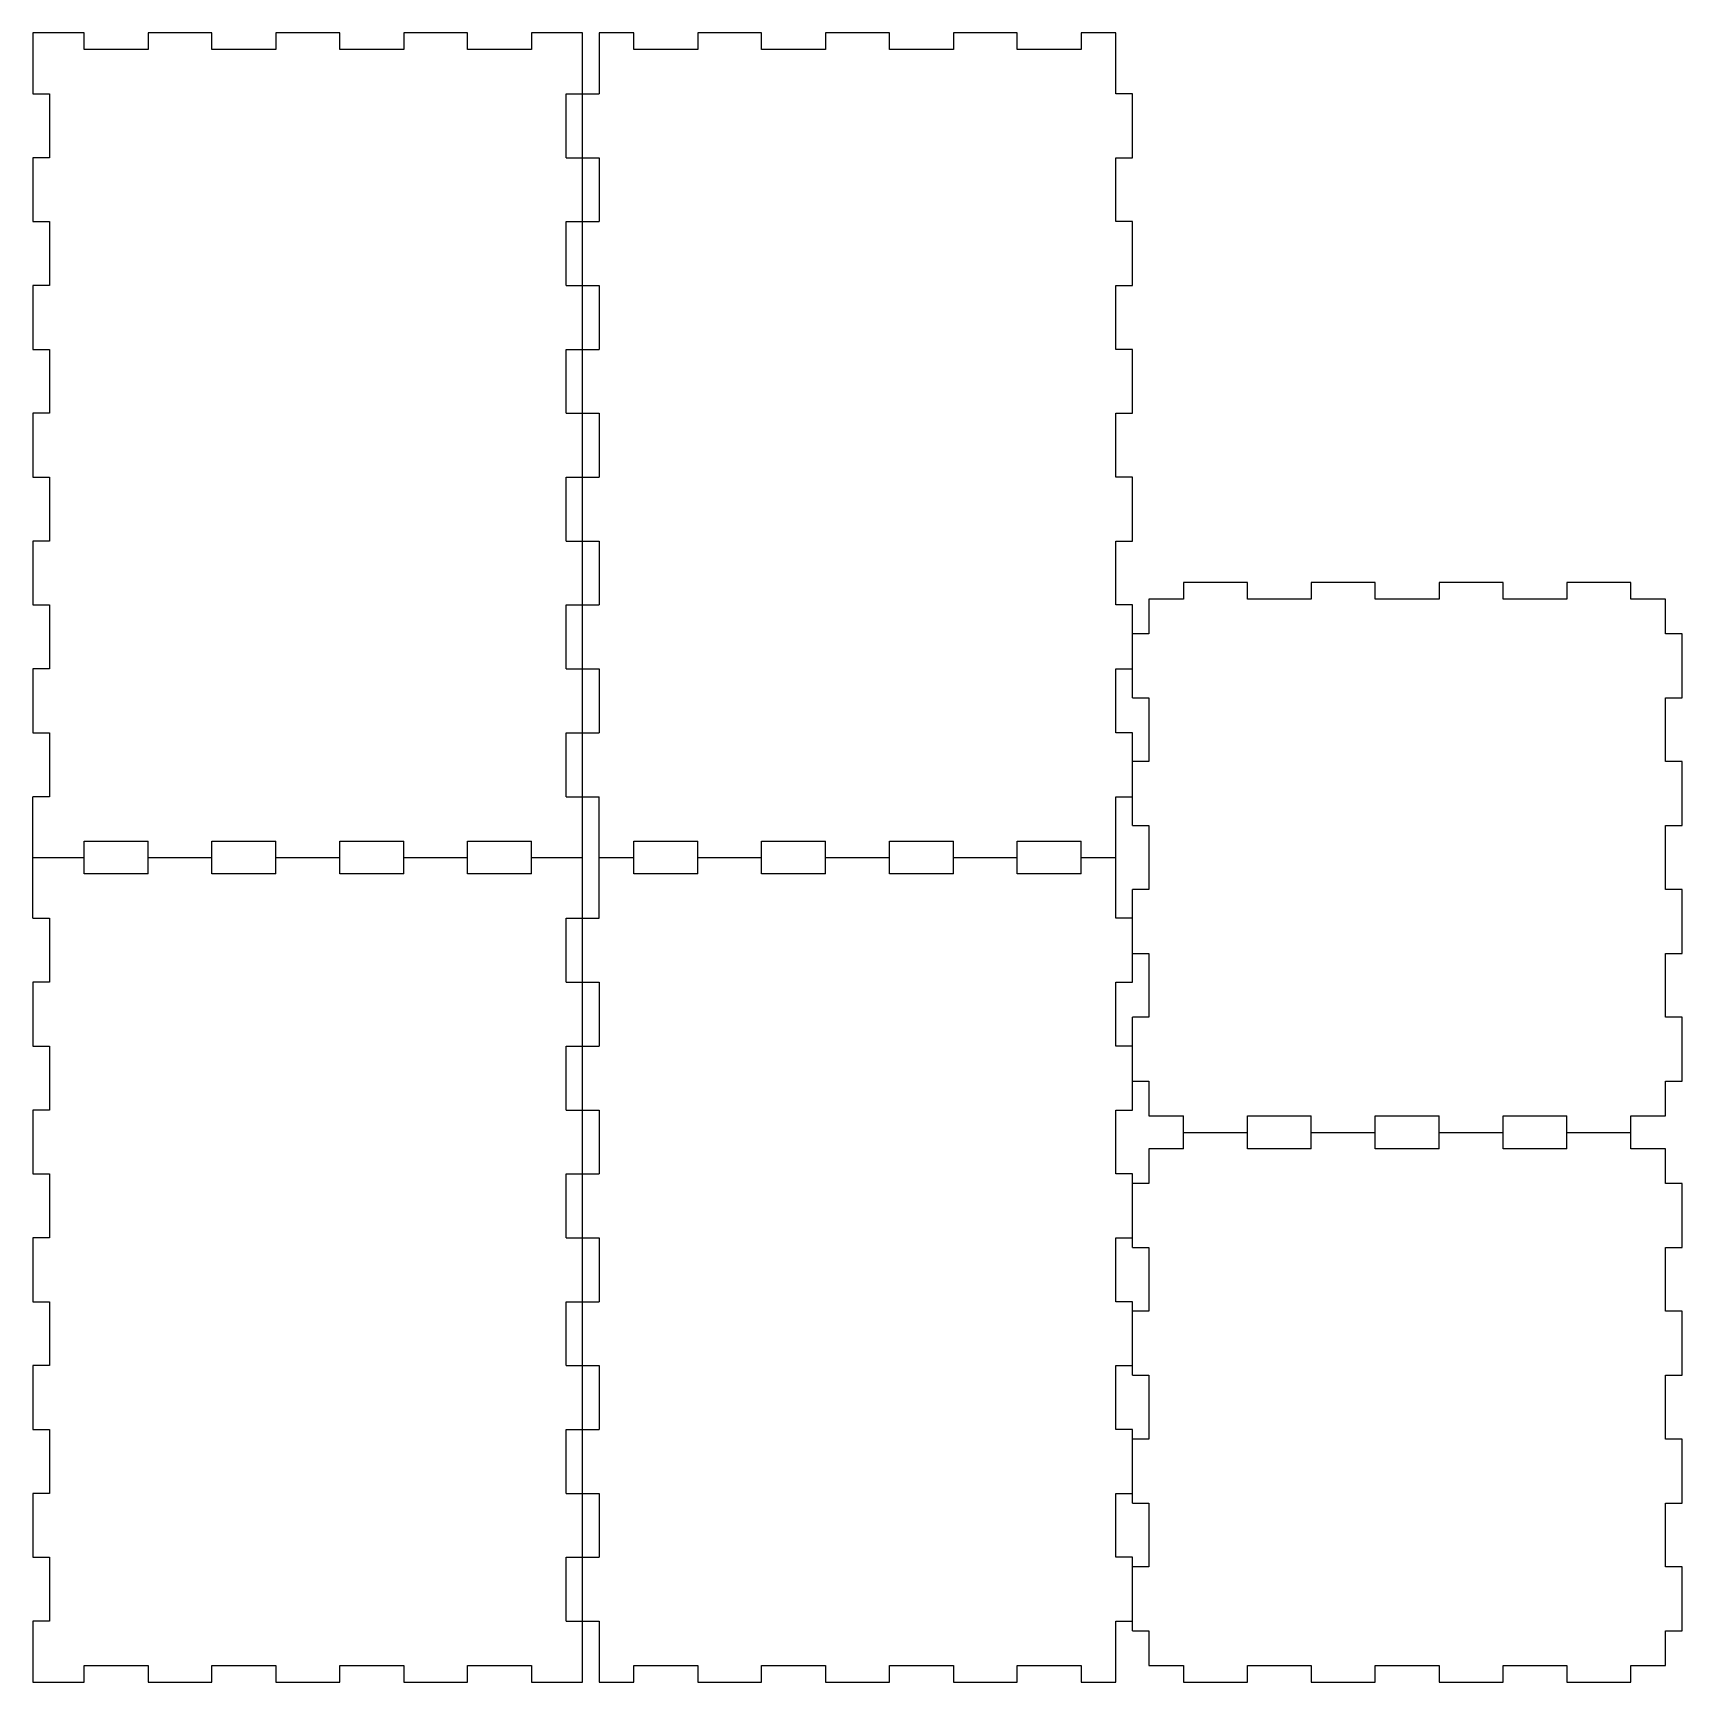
# Model space of a CAD drawing. Header units: millimetres. Extents: x 0 to 300, y 0 to 300.
import ezdxf

# ---------------------------------------------------------------- set-up
doc = ezdxf.new("R2010")
doc.units = ezdxf.units.MM

msp = doc.modelspace()

# ---------------------------------------------------------------- linework, layer by layer
at = {"layer": 'back_outsideCutPath'}
for p, q in [((0, 300), (0, 288.9375)), ((9.3125, 300), (0, 300)), ((9.3125, 297), (9.3125, 300)), ((32.5625, 300), (20.9375, 300)), ((20.9375, 300), (20.9375, 297)), ((32.5625, 297), (32.5625, 300)), ((55.8125, 300), (44.1875, 300)), ((44.1875, 300), (44.1875, 297)), ((55.8125, 297), (55.8125, 300)), ((79.0625, 300), (67.4375, 300)), ((67.4375, 300), (67.4375, 297)), ((79.0625, 297), (79.0625, 300)), ((100, 300), (90.6875, 300)), ((90.6875, 300), (90.6875, 297)), ((100, 288.9375), (100, 300)), ((20.9375, 297), (9.3125, 297)), ((44.1875, 297), (32.5625, 297)), ((67.4375, 297), (55.8125, 297)), ((90.6875, 297), (79.0625, 297)), ((0, 288.9375), (3, 288.9375)), ((3, 288.9375), (3, 277.3125)), ((97, 277.3125), (97, 288.9375)), ((97, 288.9375), (103, 288.9375)), ((100, 265.6875), (100, 288.9375)), ((3, 277.3125), (0, 277.3125)), ((0, 277.3125), (0, 265.6875)), ((97, 277.3125), (103, 277.3125)), ((0, 265.6875), (3, 265.6875)), ((3, 265.6875), (3, 254.0625)), ((97, 254.0625), (97, 265.6875)), ((97, 265.6875), (103, 265.6875)), ((100, 242.4375), (100, 265.6875)), ((3, 254.0625), (0, 254.0625)), ((0, 254.0625), (0, 242.4375)), ((97, 254.0625), (103, 254.0625)), ((0, 242.4375), (3, 242.4375)), ((3, 242.4375), (3, 230.8125)), ((97, 230.8125), (97, 242.4375)), ((97, 242.4375), (103, 242.4375)), ((100, 219.1875), (100, 242.4375)), ((3, 230.8125), (0, 230.8125)), ((0, 230.8125), (0, 219.1875)), ((97, 230.8125), (103, 230.8125)), ((0, 219.1875), (3, 219.1875)), ((3, 219.1875), (3, 207.5625)), ((97, 207.5625), (97, 219.1875)), ((97, 219.1875), (103, 219.1875)), ((100, 195.9375), (100, 219.1875)), ((3, 207.5625), (0, 207.5625)), ((0, 207.5625), (0, 195.9375)), ((97, 207.5625), (103, 207.5625)), ((0, 195.9375), (3, 195.9375)), ((3, 195.9375), (3, 184.3125)), ((97, 184.3125), (97, 195.9375)), ((97, 195.9375), (103, 195.9375)), ((100, 172.6875), (100, 195.9375)), ((3, 184.3125), (0, 184.3125)), ((0, 184.3125), (0, 172.6875)), ((97, 184.3125), (103, 184.3125)), ((0, 172.6875), (3, 172.6875)), ((3, 172.6875), (3, 161.0625)), ((97, 161.0625), (97, 172.6875)), ((97, 172.6875), (103, 172.6875)), ((3, 161.0625), (0, 161.0625)), ((97, 161.0625), (103, 161.0625)), ((9.3125, 153), (20.9375, 153)), ((32.5625, 153), (44.1875, 153)), ((55.8125, 153), (67.4375, 153)), ((79.0625, 153), (90.6875, 153))]:
    msp.add_line(p, q, dxfattribs=at)
at = {"layer": 'bottom_outsideCutPath'}
for p, q in [((220.9375, 200), (209.3125, 200)), ((209.3125, 200), (209.3125, 197)), ((220.9375, 197), (220.9375, 200)), ((244.1875, 200), (232.5625, 200)), ((232.5625, 200), (232.5625, 197)), ((244.1875, 197), (244.1875, 200)), ((267.4375, 200), (255.8125, 200)), ((255.8125, 200), (255.8125, 197)), ((267.4375, 197), (267.4375, 200)), ((290.6875, 200), (279.0625, 200)), ((279.0625, 200), (279.0625, 197)), ((290.6875, 197), (290.6875, 200)), ((203, 197), (203, 190.6875)), ((209.3125, 197), (203, 197)), ((232.5625, 197), (220.9375, 197)), ((255.8125, 197), (244.1875, 197)), ((279.0625, 197), (267.4375, 197)), ((297, 197), (290.6875, 197)), ((297, 190.6875), (297, 197)), ((203, 190.6875), (200, 190.6875)), ((300, 190.6875), (297, 190.6875)), ((300, 179.0625), (300, 190.6875)), ((200, 179.0625), (203, 179.0625)), ((203, 179.0625), (203, 167.4375)), ((297, 167.4375), (297, 179.0625)), ((297, 179.0625), (300, 179.0625)), ((203, 167.4375), (200, 167.4375)), ((300, 167.4375), (297, 167.4375)), ((300, 155.8125), (300, 167.4375)), ((200, 155.8125), (203, 155.8125)), ((203, 155.8125), (203, 144.1875)), ((297, 144.1875), (297, 155.8125)), ((297, 155.8125), (300, 155.8125)), ((203, 144.1875), (200, 144.1875)), ((300, 144.1875), (297, 144.1875)), ((300, 132.5625), (300, 144.1875)), ((200, 132.5625), (203, 132.5625)), ((203, 132.5625), (203, 120.9375)), ((297, 120.9375), (297, 132.5625)), ((297, 132.5625), (300, 132.5625)), ((203, 120.9375), (200, 120.9375)), ((300, 120.9375), (297, 120.9375)), ((300, 109.3125), (300, 120.9375)), ((200, 109.3125), (203, 109.3125)), ((203, 109.3125), (203, 103)), ((297, 103), (297, 109.3125)), ((297, 109.3125), (300, 109.3125)), ((203, 103), (209.3125, 103)), ((220.9375, 103), (232.5625, 103)), ((244.1875, 103), (255.8125, 103)), ((267.4375, 103), (279.0625, 103)), ((290.6875, 103), (297, 103))]:
    msp.add_line(p, q, dxfattribs=at)
at = {"layer": 'front_outsideCutPath'}
for p, q in [((100, 138.9375), (100, 172.6875)), ((0, 138.9375), (0, 161.0625)), ((9.3125, 147), (9.3125, 153)), ((20.9375, 147), (20.9375, 153)), ((32.5625, 147), (32.5625, 153)), ((44.1875, 147), (44.1875, 153)), ((55.8125, 147), (55.8125, 153)), ((67.4375, 147), (67.4375, 153)), ((79.0625, 147), (79.0625, 153)), ((90.6875, 147), (90.6875, 153)), ((0, 150), (9.3125, 150)), ((20.9375, 150), (32.5625, 150)), ((44.1875, 150), (55.8125, 150)), ((67.4375, 150), (79.0625, 150)), ((90.6875, 150), (100, 150)), ((20.9375, 147), (9.3125, 147)), ((44.1875, 147), (32.5625, 147)), ((67.4375, 147), (55.8125, 147)), ((90.6875, 147), (79.0625, 147)), ((0, 138.9375), (3, 138.9375)), ((3, 138.9375), (3, 127.3125)), ((97, 127.3125), (97, 138.9375)), ((97, 138.9375), (103, 138.9375)), ((100, 115.6875), (100, 138.9375)), ((3, 127.3125), (0, 127.3125)), ((0, 127.3125), (0, 115.6875)), ((97, 127.3125), (103, 127.3125)), ((0, 115.6875), (3, 115.6875)), ((3, 115.6875), (3, 104.0625)), ((97, 104.0625), (97, 115.6875)), ((97, 115.6875), (103, 115.6875)), ((100, 92.4375), (100, 115.6875)), ((3, 104.0625), (0, 104.0625)), ((0, 104.0625), (0, 92.4375)), ((97, 104.0625), (103, 104.0625)), ((0, 92.4375), (3, 92.4375)), ((3, 92.4375), (3, 80.8125)), ((97, 80.8125), (97, 92.4375)), ((97, 92.4375), (103, 92.4375)), ((100, 69.1875), (100, 92.4375)), ((3, 80.8125), (0, 80.8125)), ((0, 80.8125), (0, 69.1875)), ((97, 80.8125), (103, 80.8125)), ((0, 69.1875), (3, 69.1875)), ((3, 69.1875), (3, 57.5625)), ((97, 57.5625), (97, 69.1875)), ((97, 69.1875), (103, 69.1875)), ((100, 45.9375), (100, 69.1875)), ((3, 57.5625), (0, 57.5625)), ((0, 57.5625), (0, 45.9375)), ((97, 57.5625), (103, 57.5625)), ((0, 45.9375), (3, 45.9375)), ((3, 45.9375), (3, 34.3125)), ((97, 34.3125), (97, 45.9375)), ((97, 45.9375), (103, 45.9375)), ((100, 22.6875), (100, 45.9375)), ((3, 34.3125), (0, 34.3125)), ((0, 34.3125), (0, 22.6875)), ((97, 34.3125), (103, 34.3125)), ((0, 22.6875), (3, 22.6875)), ((3, 22.6875), (3, 11.0625)), ((97, 11.0625), (97, 22.6875)), ((97, 22.6875), (103, 22.6875)), ((100, 0), (100, 22.6875)), ((3, 11.0625), (0, 11.0625)), ((0, 11.0625), (0, 0)), ((97, 11.0625), (103, 11.0625)), ((9.3125, 0), (9.3125, 3)), ((9.3125, 3), (20.9375, 3)), ((20.9375, 3), (20.9375, 0)), ((32.5625, 0), (32.5625, 3)), ((32.5625, 3), (44.1875, 3)), ((44.1875, 3), (44.1875, 0)), ((55.8125, 0), (55.8125, 3)), ((55.8125, 3), (67.4375, 3)), ((67.4375, 3), (67.4375, 0)), ((79.0625, 0), (79.0625, 3)), ((79.0625, 3), (90.6875, 3)), ((90.6875, 3), (90.6875, 0)), ((0, 0), (9.3125, 0)), ((20.9375, 0), (32.5625, 0)), ((44.1875, 0), (55.8125, 0)), ((67.4375, 0), (79.0625, 0)), ((90.6875, 0), (100, 0))]:
    msp.add_line(p, q, dxfattribs=at)
at = {"layer": 'left_outsideCutPath'}
for p, q in [((103, 138.9375), (103, 161.0625)), ((197, 138.9375), (197, 161.0625)), ((109.3125, 147), (109.3125, 153)), ((120.9375, 147), (120.9375, 153)), ((132.5625, 147), (132.5625, 153)), ((144.1875, 147), (144.1875, 153)), ((155.8125, 147), (155.8125, 153)), ((167.4375, 147), (167.4375, 153)), ((179.0625, 147), (179.0625, 153)), ((190.6875, 147), (190.6875, 153)), ((103, 150), (109.3125, 150)), ((120.9375, 150), (132.5625, 150)), ((144.1875, 150), (155.8125, 150)), ((167.4375, 150), (179.0625, 150)), ((190.6875, 150), (197, 150)), ((120.9375, 147), (109.3125, 147)), ((144.1875, 147), (132.5625, 147)), ((167.4375, 147), (155.8125, 147)), ((190.6875, 147), (179.0625, 147)), ((200, 127.3125), (200, 144.1875)), ((200, 138.9375), (197, 138.9375)), ((103, 127.3125), (103, 115.6875)), ((197, 115.6875), (197, 127.3125)), ((197, 127.3125), (200, 127.3125)), ((200, 104.0625), (200, 120.9375)), ((200, 115.6875), (197, 115.6875)), ((103, 104.0625), (103, 92.4375)), ((197, 92.4375), (197, 104.0625)), ((197, 104.0625), (200, 104.0625)), ((200, 92.4375), (197, 92.4375)), ((200, 79.0625), (200, 92.4375)), ((103, 80.8125), (103, 69.1875)), ((197, 69.1875), (197, 80.8125)), ((197, 80.8125), (200, 80.8125)), ((200, 69.1875), (197, 69.1875)), ((200, 55.8125), (200, 69.1875)), ((103, 57.5625), (103, 45.9375)), ((197, 45.9375), (197, 57.5625)), ((197, 57.5625), (200, 57.5625)), ((200, 45.9375), (197, 45.9375)), ((200, 32.5625), (200, 45.9375)), ((103, 34.3125), (103, 22.6875)), ((197, 22.6875), (197, 34.3125)), ((197, 34.3125), (200, 34.3125)), ((200, 22.6875), (197, 22.6875)), ((200, 9.3125), (200, 22.6875)), ((103, 11.0625), (103, 0)), ((197, 0), (197, 11.0625)), ((197, 11.0625), (200, 11.0625)), ((109.3125, 0), (109.3125, 3)), ((109.3125, 3), (120.9375, 3)), ((120.9375, 3), (120.9375, 0)), ((132.5625, 0), (132.5625, 3)), ((132.5625, 3), (144.1875, 3)), ((144.1875, 3), (144.1875, 0)), ((155.8125, 0), (155.8125, 3)), ((155.8125, 3), (167.4375, 3)), ((167.4375, 3), (167.4375, 0)), ((179.0625, 0), (179.0625, 3)), ((179.0625, 3), (190.6875, 3)), ((190.6875, 3), (190.6875, 0)), ((103, 0), (109.3125, 0)), ((120.9375, 0), (132.5625, 0)), ((144.1875, 0), (155.8125, 0)), ((167.4375, 0), (179.0625, 0)), ((190.6875, 0), (197, 0))]:
    msp.add_line(p, q, dxfattribs=at)
at = {"layer": 'right_outsideCutPath'}
for p, q in [((103, 300), (103, 288.9375)), ((109.3125, 300), (103, 300)), ((109.3125, 297), (109.3125, 300)), ((132.5625, 300), (120.9375, 300)), ((120.9375, 300), (120.9375, 297)), ((132.5625, 297), (132.5625, 300)), ((155.8125, 300), (144.1875, 300)), ((144.1875, 300), (144.1875, 297)), ((155.8125, 297), (155.8125, 300)), ((179.0625, 300), (167.4375, 300)), ((167.4375, 300), (167.4375, 297)), ((179.0625, 297), (179.0625, 300)), ((197, 300), (190.6875, 300)), ((190.6875, 300), (190.6875, 297)), ((197, 288.9375), (197, 300)), ((120.9375, 297), (109.3125, 297)), ((144.1875, 297), (132.5625, 297)), ((167.4375, 297), (155.8125, 297)), ((190.6875, 297), (179.0625, 297)), ((200, 288.9375), (197, 288.9375)), ((200, 277.3125), (200, 288.9375)), ((103, 277.3125), (103, 265.6875)), ((197, 265.6875), (197, 277.3125)), ((197, 277.3125), (200, 277.3125)), ((200, 265.6875), (197, 265.6875)), ((200, 254.0625), (200, 265.6875)), ((103, 254.0625), (103, 242.4375)), ((197, 242.4375), (197, 254.0625)), ((197, 254.0625), (200, 254.0625)), ((200, 242.4375), (197, 242.4375)), ((200, 230.8125), (200, 242.4375)), ((103, 230.8125), (103, 219.1875)), ((197, 219.1875), (197, 230.8125)), ((197, 230.8125), (200, 230.8125)), ((200, 219.1875), (197, 219.1875)), ((200, 207.5625), (200, 219.1875)), ((103, 207.5625), (103, 195.9375)), ((197, 195.9375), (197, 207.5625)), ((197, 207.5625), (200, 207.5625)), ((200, 195.9375), (197, 195.9375)), ((200, 179.0625), (200, 195.9375)), ((103, 184.3125), (103, 172.6875)), ((197, 172.6875), (197, 184.3125)), ((197, 184.3125), (200, 184.3125)), ((200, 172.6875), (197, 172.6875)), ((200, 155.8125), (200, 172.6875)), ((197, 161.0625), (200, 161.0625)), ((109.3125, 153), (120.9375, 153)), ((132.5625, 153), (144.1875, 153)), ((155.8125, 153), (167.4375, 153)), ((179.0625, 153), (190.6875, 153))]:
    msp.add_line(p, q, dxfattribs=at)
at = {"layer": 'top_outsideCutPath'}
for p, q in [((209.3125, 97), (209.3125, 103)), ((220.9375, 97), (220.9375, 103)), ((232.5625, 97), (232.5625, 103)), ((244.1875, 97), (244.1875, 103)), ((255.8125, 97), (255.8125, 103)), ((267.4375, 97), (267.4375, 103)), ((279.0625, 97), (279.0625, 103)), ((290.6875, 97), (290.6875, 103)), ((209.3125, 100), (220.9375, 100)), ((232.5625, 100), (244.1875, 100)), ((255.8125, 100), (267.4375, 100)), ((279.0625, 100), (290.6875, 100)), ((203, 97), (203, 90.6875)), ((209.3125, 97), (203, 97)), ((232.5625, 97), (220.9375, 97)), ((255.8125, 97), (244.1875, 97)), ((279.0625, 97), (267.4375, 97)), ((297, 97), (290.6875, 97)), ((297, 90.6875), (297, 97)), ((203, 90.6875), (200, 90.6875)), ((300, 90.6875), (297, 90.6875)), ((300, 79.0625), (300, 90.6875)), ((200, 79.0625), (203, 79.0625)), ((203, 79.0625), (203, 67.4375)), ((297, 67.4375), (297, 79.0625)), ((297, 79.0625), (300, 79.0625)), ((203, 67.4375), (200, 67.4375)), ((300, 67.4375), (297, 67.4375)), ((300, 55.8125), (300, 67.4375)), ((200, 55.8125), (203, 55.8125)), ((203, 55.8125), (203, 44.1875)), ((297, 44.1875), (297, 55.8125)), ((297, 55.8125), (300, 55.8125)), ((203, 44.1875), (200, 44.1875)), ((300, 44.1875), (297, 44.1875)), ((300, 32.5625), (300, 44.1875)), ((200, 32.5625), (203, 32.5625)), ((203, 32.5625), (203, 20.9375)), ((297, 20.9375), (297, 32.5625)), ((297, 32.5625), (300, 32.5625)), ((203, 20.9375), (200, 20.9375)), ((300, 20.9375), (297, 20.9375)), ((300, 9.3125), (300, 20.9375)), ((200, 9.3125), (203, 9.3125)), ((203, 9.3125), (203, 3)), ((297, 3), (297, 9.3125)), ((297, 9.3125), (300, 9.3125)), ((203, 3), (209.3125, 3)), ((209.3125, 3), (209.3125, 0)), ((220.9375, 0), (220.9375, 3)), ((220.9375, 3), (232.5625, 3)), ((232.5625, 3), (232.5625, 0)), ((244.1875, 0), (244.1875, 3)), ((244.1875, 3), (255.8125, 3)), ((255.8125, 3), (255.8125, 0)), ((267.4375, 0), (267.4375, 3)), ((267.4375, 3), (279.0625, 3)), ((279.0625, 3), (279.0625, 0)), ((290.6875, 0), (290.6875, 3)), ((290.6875, 3), (297, 3)), ((209.3125, 0), (220.9375, 0)), ((232.5625, 0), (244.1875, 0)), ((255.8125, 0), (267.4375, 0)), ((279.0625, 0), (290.6875, 0))]:
    msp.add_line(p, q, dxfattribs=at)

doc.saveas('drawing.dxf')
